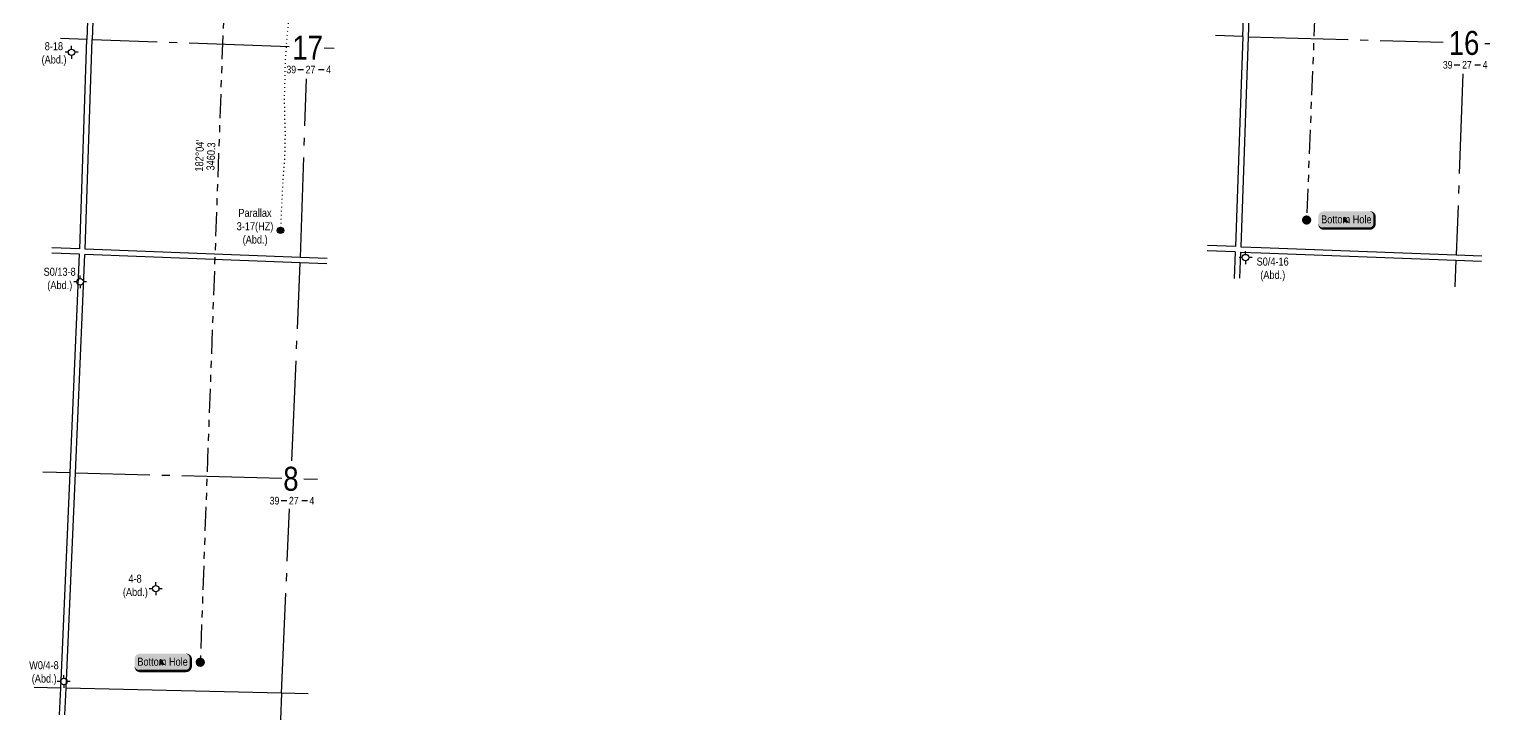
# Model space of a CAD drawing. Extents: x 301137 to 311962, y 5795932 to 5810027.
# Drawn here: x 305202 to 310678, y 5795932 to 5798523 of the extents above; entities that cross this region are included whole.
import ezdxf
from ezdxf.enums import TextEntityAlignment as Align

# ---------------------------------------------------------------- set-up
doc = ezdxf.new("R2010")
doc.units = 0
doc.header["$LTSCALE"] = 5
for name, pattern in [('foc-DOT', [1, 0.2, -0.8]), ('foc-DRILLPATH', [14.75, 6, -1.75, 1.75, -1.75, 1.75, -1.75]), ('foc-QUARTERLINE', [33, 25, -3, 2, -3])]:
    doc.linetypes.add(name, pattern=pattern)
for name, color, linetype in [('10', 1, 'Continuous'), ('9', 3, 'Continuous'), ('AS-DRILL', 8, 'foc-DOT'), ('AS-DRILL-T', 8, 'Continuous'), ('F-WS-S', 8, 'Continuous'), ('L-BD', 7, 'Continuous'), ('L-MON', 1, 'Continuous'), ('L-QSEC', 8, 'foc-QUARTERLINE'), ('L-SEC', 7, 'Continuous'), ('L-SECLBL', 7, 'Continuous'), ('P-PDRILLPATH', 12, 'foc-DRILLPATH')]:
    doc.layers.add(name, color=color, linetype=linetype)
doc.styles.add('80', font='ARIALN.TTF', dxfattribs={"height": 10})
doc.styles.add('80L', font='ARIALN.TTF', dxfattribs={"height": 10})
doc.styles.add('SIMPLEX', font='ARIALN.TTF')

# ---------------------------------------------------------------- blocks, each defined once
blk = doc.blocks.new('plbh')
at = {"layer": 'L-MON'}
h = blk.add_hatch(color=255, dxfattribs=at)
h.dxf.hatch_style = 1
edge = h.paths.add_edge_path()
edge.add_arc((0, 0), 1.16, 0, 360)
h = blk.add_hatch(color=256, dxfattribs=at)
h.dxf.hatch_style = 1
h.paths.add_polyline_path([(-0.96, 0, 1), (0.96, 0, 1)])
h.paths.add_polyline_path([(0.91, 0, -1), (-0.91, 0, -1)], flags=16)
h.paths.add_polyline_path([(0.45, 0, -1), (-0.45, 0, -1)], flags=0)
h = blk.add_hatch(color=256, dxfattribs=at)
h.dxf.hatch_style = 1
h.paths.add_polyline_path([(-0.45, 0, 1), (0.45, 0, 1)])
h.paths.add_polyline_path([(0.4, 0, -1), (-0.4, 0, -1)], flags=16)
at = {"layer": 'L-MON', "color": 240}
for radius in [0.96, 0.91, 0.45, 0.4]:
    blk.add_circle((0, 0), radius, dxfattribs=at)
blk = doc.blocks.new('L-SECLBL')
at = {"layer": '9', "color": 7}
for p, q in [((-5.1, -27.8), (-12.3, -27.8)), ((20.7, -27.8), (13.5, -27.8))]:
    blk.add_line(p, q, dxfattribs=at)
at = {"layer": '10', "color": 2, "style": 'SIMPLEX'}
blk.add_attdef('SEC', text='', height=30, dxfattribs=at).set_placement((0, 0), align=Align.MIDDLE)
at = {"layer": '10', "color": 5, "style": '80L'}
blk.add_attdef('TWP', text='', height=9.5, dxfattribs=at).set_placement((-14.4, -27.4), align=Align.MIDDLE_RIGHT)
blk.add_attdef('RGE', text='', height=9.5, dxfattribs=at).set_placement((3.6, -27.4), align=Align.MIDDLE_CENTER)
blk.add_attdef('MER', text='', height=9.5, dxfattribs=at).set_placement((23.2, -27.4), align=Align.MIDDLE_LEFT)
blk = doc.blocks.new('GABD')
for p, q in [((-0.81, 0), (-1.62, 0)), ((0, 0.81), (0, 1.62)), ((1.62, 0), (0.81, 0)), ((0, -0.81), (0, -1.62))]:
    blk.add_line(p, q)
blk.add_circle((0, 0), 0.8)
blk = doc.blocks.new('*U89')
h = blk.add_hatch(color=254)
edge = h.paths.add_edge_path()
edge.add_line((-29, -11.5), (29, -11.5))
edge.add_arc((29, -5.5), 6, 270, 360)
edge.add_line((35, -5.5), (35, 4))
edge.add_arc((29, 4), 6, 0, 90)
edge.add_line((29, 10), (-29, 10))
edge.add_arc((-29, 4), 6, 90, 180)
edge.add_line((-35, 4), (-35, -5.5))
edge.add_arc((-29, -5.5), 6, 180, 270)
at = {"color": 1, "flags": 128}
blk.add_lwpolyline([(-29, -11.5, 3, 3, 0), (29, -11.5, 3, 3, 0.414214), (35, -5.5, 3, 3, 0), (35, 4, 3, 0, 0.414214), (29, 10, 0, 0, 0), (-29, 10, 0, 0, 0.414214), (-35, 4, 0, 0, 0), (-35, -5.5, 0, 3, 0.414214)], format="xyseb", close=True, dxfattribs=at)
blk.add_lwpolyline([(-4.6, -3.7, 0, 10, 0), (0, 0, 5, 5, 0)], format="xyseb", dxfattribs=at)
at = {"color": 1, "style": '80'}
blk.add_attdef('ENTER_TEXT_001', (-36.7, -5), '', height=10, dxfattribs=at)

msp = doc.modelspace()

# ---------------------------------------------------------------- hatches: boundary and pattern name
at = {"layer": 'F-WS-S'}
h = msp.add_hatch(color=256, dxfattribs=at)
h.dxf.hatch_style = 1
edge = h.paths.add_edge_path()
edge.add_arc((306144.232, 5797768.384), 12, 0, 360)

# ---------------------------------------------------------------- linework, layer by layer
at = {"ltscale": 3, "flags": 128}
msp.add_lwpolyline([(309752.413, 5798495.394), (309780.271, 5799283.165)], dxfattribs=at)
at = {"layer": 'AS-DRILL', "ltscale": 3, "flags": 128}
msp.add_lwpolyline([(306236.022, 5800089.22), (306235.93, 5800049.642), (306235.831, 5800030.441), (306235.196, 5800011.351), (306234.116, 5799992.379), (306232.728, 5799973.229), (306231.105, 5799954.198), (306229.284, 5799934.985), (306227.442, 5799915.973), (306225.727, 5799896.655), (306224.263, 5799877.608), (306222.96, 5799858.555), (306221.961, 5799839.389), (306221.339, 5799820.099), (306220.976, 5799800.798), (306219.959, 5799762.419), (306219.194, 5799743.834), (306218.345, 5799724.653), (306217.413, 5799705.375), (306216.389, 5799686.31), (306215.324, 5799667.237), (306214.264, 5799647.764), (306213.266, 5799628.599), (306212.252, 5799609.524), (306211.293, 5799590.347), (306210.438, 5799571.266), (306209.622, 5799551.893), (306208.912, 5799532.906), (306208.213, 5799513.719), (306207.528, 5799494.631), (306206.91, 5799475.44), (306206.343, 5799456.047), (306205.81, 5799436.753), (306204.539, 5799398.283), (306203.83, 5799379.097), (306203.298, 5799359.802), (306202.989, 5799340.61), (306202.668, 5799321.107), (306202.246, 5799301.819), (306201.717, 5799282.625), (306200.921, 5799263.241), (306199.12, 5799224.782), (306198.305, 5799205.699), (306197.532, 5799186.415), (306196.898, 5799167.335), (306196.329, 5799148.143), (306195.872, 5799128.745), (306195.514, 5799109.555), (306195.179, 5799090.453), (306194.784, 5799071.364), (306194.196, 5799052.172), (306193.403, 5799032.888), (306192.664, 5799013.702), (306191.998, 5798994.314), (306191.477, 5798975.319), (306191.142, 5798956.228), (306190.854, 5798937.034), (306190.489, 5798917.934), (306189.91, 5798898.741), (306189.305, 5798879.65), (306188.73, 5798860.558), (306188.212, 5798841.364), (306187.629, 5798822.072), (306186.907, 5798802.795), (306186.162, 5798783.71), (306185.373, 5798764.526), (306184.679, 5798745.438), (306184.036, 5798726.149), (306183.281, 5798707.064), (306182.541, 5798688.078), (306181.906, 5798668.988), (306181.163, 5798649.703), (306180.223, 5798630.725), (306179.088, 5798611.655), (306177.591, 5798592.519), (306175.774, 5798573.406), (306173.852, 5798554.397), (306171.932, 5798535.198), (306170.143, 5798515.783), (306168.46, 5798496.755), (306166.827, 5798477.725), (306165.354, 5798458.688), (306164.022, 5798439.436), (306162.822, 5798420.468), (306161.777, 5798401.395), (306161.102, 5798382.306), (306160.708, 5798363.217), (306160.233, 5798344.121), (306159.738, 5798325.026), (306159.333, 5798305.937), (306158.855, 5798286.741), (306158.534, 5798267.739), (306158.511, 5798248.444), (306158.777, 5798229.349), (306159.183, 5798210.248), (306159.645, 5798191.055), (306160.277, 5798171.865), (306160.967, 5798152.883), (306161.327, 5798133.383), (306161.168, 5798114.184), (306160.776, 5798094.895), (306160.549, 5798075.489), (306160.163, 5798056.099), (306159.216, 5798037.222), (306157.595, 5798017.991), (306155.842, 5797998.975), (306154.46, 5797980.225), (306153.324, 5797961.355), (306152.328, 5797942.49), (306151.321, 5797923.615), (306150.381, 5797904.637), (306149.434, 5797885.259), (306148.476, 5797866.082), (306147.577, 5797846.903), (306146.723, 5797827.822), (306145.962, 5797808.837), (306144.598, 5797776.366), (306144.232, 5797768.384)], dxfattribs=at)
at = {"layer": 'F-WS-S'}
msp.add_circle((306144.232, 5797768.384), 12, dxfattribs=at)
at = {"layer": 'L-QSEC', "ltscale": 3, "flags": 128}
for points in [[(305418.521, 5798484.712), (305319.129, 5798488.397)], [(306176.483, 5798456.61), (305438.621, 5798483.966)], [(309752.413, 5798495.394), (309649.831, 5798499.197)], [(309772.52, 5798494.822), (310503.037, 5798474.075)], [(310659.104, 5798469.643), (310678.169, 5798469.101)], [(306345.924, 5798450.328), (306308.093, 5798451.731)], [(310577.469, 5798356.122), (310552.16, 5797676.225)], [(306219.311, 5797666.511), (306242.054, 5798337.629)], [(306186.27, 5796904.164), (306218.629, 5797646.408)], [(305355.687, 5796858.348), (305253.263, 5796861.053)], [(306148.825, 5796837.398), (305375.797, 5796857.817)], [(306283.293, 5796833.846), (306232.135, 5796835.197)], [(306148.253, 5796032.14), (306178.374, 5796723.046)], [(306148.253, 5796032.14), (306143.887, 5795931.983)]]:
    msp.add_lwpolyline(points, dxfattribs=at)
at = {"layer": 'L-QSEC', "ltscale": 4, "flags": 128}
msp.add_lwpolyline([(310551.411, 5797656.125), (310547.334, 5797556.215)], dxfattribs=at)
at = {"layer": 'L-SEC', "ltscale": 3, "flags": 128}
for points in [[(305446.489, 5799287.851), (305418.521, 5798484.712)], [(305466.591, 5799287.151), (305438.623, 5798484.017)], [(309800.372, 5799282.434), (309744.648, 5797706.662)], [(305391.568, 5797698.9), (305418.521, 5798484.712)], [(305411.667, 5797698.113), (305438.623, 5798484.017)], [(309752.413, 5798495.394), (309724.574, 5797708.142)], [(305391.665, 5797698.9), (305287.313, 5797702.984)], [(306219.401, 5797666.508), (305411.667, 5797698.113)], [(309723.838, 5797687.318), (309618.531, 5797691.287)], [(309724.595, 5797707.418), (309619.31, 5797711.386)], [(309723.838, 5797687.318), (309719.766, 5797587.408)], [(309743.938, 5797686.56), (309739.947, 5797588.631)], [(309743.938, 5797686.56), (309820.057, 5797683.691)], [(309744.648, 5797706.662), (309820.815, 5797703.791)], [(309820.815, 5797703.791), (310552.178, 5797676.224)], [(305390.879, 5797678.797), (305286.526, 5797682.88)], [(305355.687, 5796858.348), (305390.879, 5797678.797)], [(305375.783, 5796857.48), (305410.974, 5797677.935)], [(306218.629, 5797646.408), (305410.977, 5797678.011)], [(306318.552, 5797642.642), (306218.629, 5797646.408)], [(306319.233, 5797662.745), (306219.401, 5797666.508)], [(309820.057, 5797683.691), (310551.411, 5797656.125)], [(310551.411, 5797656.125), (310647.028, 5797652.437)], [(310552.178, 5797676.224), (310647.795, 5797672.537)], [(305320.544, 5796050.806), (305355.687, 5796858.348)], [(305340.657, 5796050.352), (305375.783, 5796857.48)], [(305320.544, 5796050.806), (305220.56, 5796053.06)], [(305316.195, 5795950.886), (305320.544, 5796050.806)], [(305336.309, 5795950.427), (305340.657, 5796050.352)], [(306148.253, 5796032.14), (305340.657, 5796050.352)], [(306248.243, 5796029.885), (306148.253, 5796032.14)]]:
    msp.add_lwpolyline(points, dxfattribs=at)
at = {"layer": 'P-PDRILLPATH', "ltscale": 3}
for points in [[(308943.88, 5800058.21), (310017.143, 5799768.04), (310057.443, 5799471.66), (309991.251, 5797807.273)], [(306232.944, 5799987.458), (305968.015, 5799605.726), (305843.405, 5796147.916)]]:
    msp.add_lwpolyline(points, dxfattribs=at)

# ---------------------------------------------------------------- block references
at = {"layer": 'F-WS-S'}
for p, xscale, yscale, zscale in [((305361.001, 5798436.648), 14.99893815000006, 14.99893815000006, 14.99893815000006), ((309762.39, 5797666.374), 14.99893815, 14.99893815, 14.99893815), ((305393.199, 5797575.379), 14.99893815000006, 14.99893815000006, 14.99893815000006), ((305676.576, 5796423.96), 14.99893815000006, 14.99893815000006, 14.99893815000006), ((305331.756, 5796075.672), 14.99893815000006, 14.99893815000006, 14.99893815000006)]:
    msp.add_blockref('GABD', p, dxfattribs=dict(at, xscale=xscale, yscale=yscale, zscale=zscale))
ref = msp.add_blockref('*U89', (310140.887, 5797809.47), dxfattribs=dict(at, xscale=2.999787630000001, yscale=2.999787630000001, zscale=2.999787630000001))
ref.add_attrib('ENTER_TEXT_001', 'Bottom Hole', (310045.819, 5797794.717), dxfattribs={"layer": '0', "color": 1, "height": 29.99788, "style": '80'})
ref = msp.add_blockref('*U89', (305702.732, 5796149.719), dxfattribs=dict(at, xscale=2.999787630000008, yscale=2.999787630000008, zscale=2.999787630000008))
ref.add_attrib('ENTER_TEXT_001', 'Bottom Hole', (305607.663, 5796134.965), dxfattribs={"layer": '0', "color": 1, "height": 29.99788, "style": '80'})
at = {"layer": 'L-MON'}
for p, xscale, yscale, zscale in [((309991.251, 5797807.273), 14.99893815, 14.99893815, 14.99893815), ((305843.405, 5796147.916), 14.99893815000006, 14.99893815000006, 14.99893815000006)]:
    msp.add_blockref('plbh', p, dxfattribs=dict(at, xscale=xscale, yscale=yscale, zscale=zscale))
at = {"layer": 'L-SECLBL'}
for p, xscale, yscale, zscale, values in [((310581.777, 5798471.839), 2.999787630000001, 2.999787630000001, 2.999787630000001, {'SEC': '16', 'TWP': '39', 'RGE': '27', 'MER': '4'}), ((306245.999, 5798454.033), 2.999787630000008, 2.999787630000008, 2.999787630000008, {'SEC': '17', 'TWP': '39', 'RGE': '27', 'MER': '4'}), ((306183.32, 5796836.487), 2.999787630000008, 2.999787630000008, 2.999787630000008, {'SEC': '8', 'TWP': '39', 'RGE': '27', 'MER': '4'})]:
    msp.add_blockref('L-SECLBL', p, dxfattribs=dict(at, xscale=xscale, yscale=yscale, zscale=zscale)).add_auto_attribs(values)

# ---------------------------------------------------------------- texts
at = {"layer": 'AS-DRILL-T', "insert": (306024.474, 5797849.015), "char_height": 29.99788, "attachment_point": 1, "style": '80L'}
msp.add_mtext_dynamic_manual_height_columns('\\pi-38.019;Parallax\\P\\pi-44.383;3-17(HZ)\\P\\pi-22.099;(Abd.)', width=45.22278, gutter_width=50, heights=[0], dxfattribs=at)
at = {"layer": 'F-WS-S', "char_height": 29.99788, "attachment_point": 1, "style": '80L'}
for s, insert in [('\\pi-17.626;8-18\\P\\pi-29.412;(Abd.)', (305277.913, 5798474.534)), ('\\pi-43.286;S0/4-16\\P\\pi-29.412;(Abd.)', (309847.185, 5797666.327)), ('\\pi-43.327;S0/13-8\\P\\pi-29.412;(Abd.)', (305299.532, 5797628.115)), ('\\pi-8.5613;4-8\\P\\pi-29.412;(Abd.)', (305582.821, 5796476.431)), ('\\pi-39.071;W0/4-8\\P\\pi-29.412;(Abd.)', (305241.125, 5796151.782))]:
    msp.add_mtext_dynamic_manual_height_columns(s, width=30.59579, gutter_width=50, heights=[0], dxfattribs=dict(at, insert=insert))
at = {"layer": 'L-BD', "insert": (305824.965, 5798025.883), "char_height": 29.99788, "width": 41.0849, "attachment_point": 1, "rotation": 87.93611, "line_spacing_factor": 0.855, "style": '80L'}
msp.add_mtext("\\pi-36.22;182°04'\\P\\pi-30.511;3460.3 ", dxfattribs=at)

doc.saveas('drawing.dxf')
